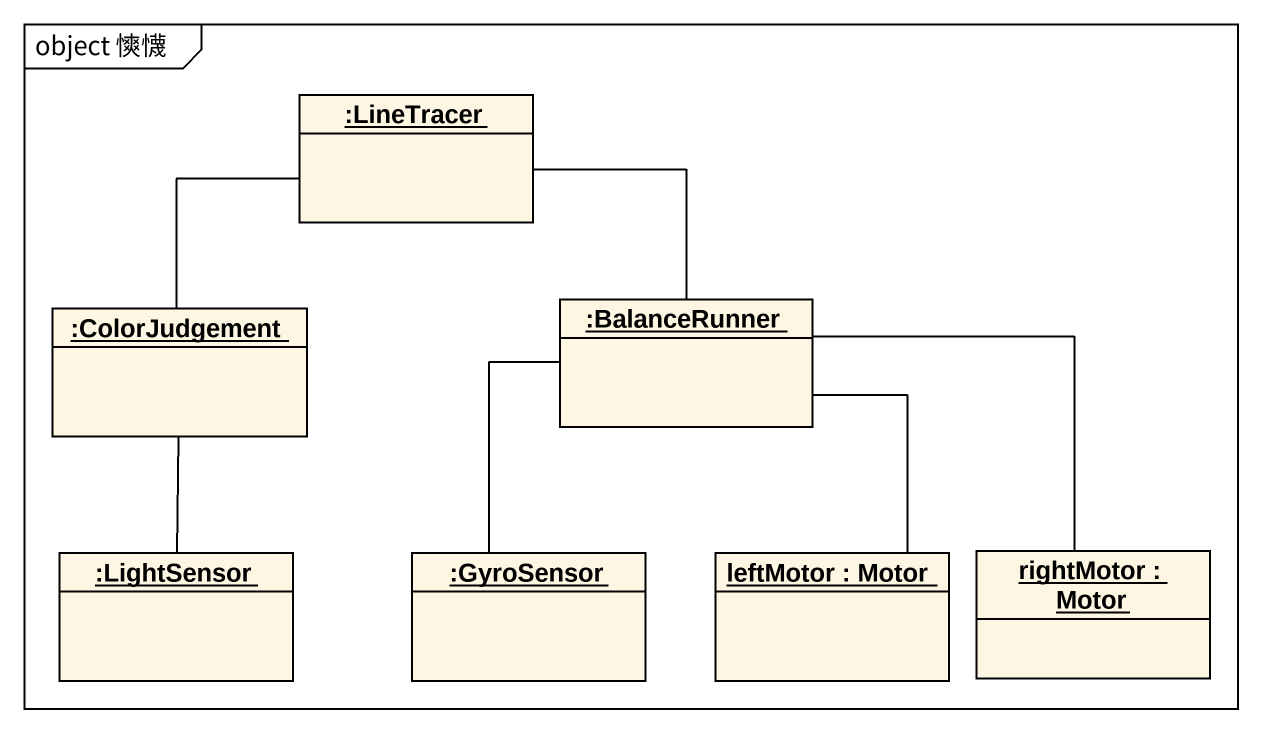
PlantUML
@startuml
mainframe object 慡懱
hide circle
hide empty members
object ":LineTracer" as LineTracer
object ":ColorJudgement" as ColorJudgement
object ":BalanceRunner" as BalanceRunner
object ":LightSensor" as LightSensor
object ":GyroSensor" as GyroSensor
object "leftMotor : Motor" as leftMotor
object "rightMotor : Motor" as rightMotor
LineTracer -- ColorJudgement
LineTracer -- BalanceRunner
BalanceRunner -- GyroSensor
BalanceRunner -- leftMotor
BalanceRunner -- rightMotor
LightSensor -up- ColorJudgement
@enduml
